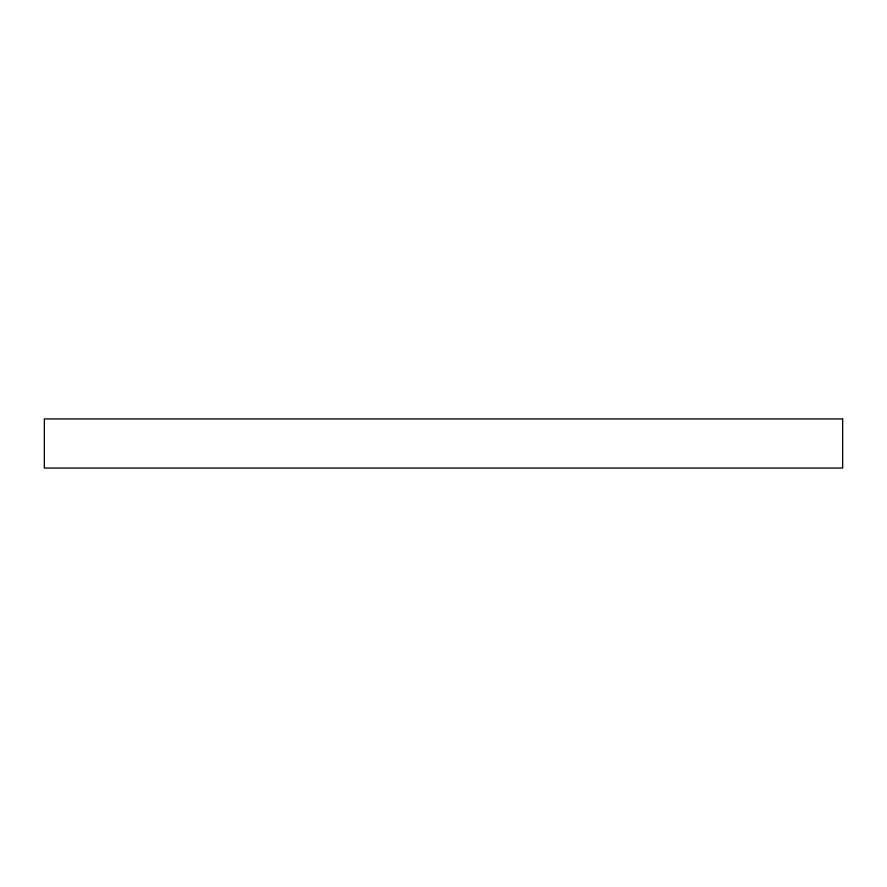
<?xml version="1.0" encoding="UTF-8"?>
<svg xmlns="http://www.w3.org/2000/svg" width="887" height="887" viewBox="0 0 887 887"><rect width="100%" height="100%" fill="white"/><g stroke="black" fill="none" stroke-linecap="round" stroke-linejoin="round"><path stroke-width="1.33" d="M842.65 418.941L44.35 418.941L44.35 468.059L842.65 468.059L842.65 418.941"/></g></svg>
